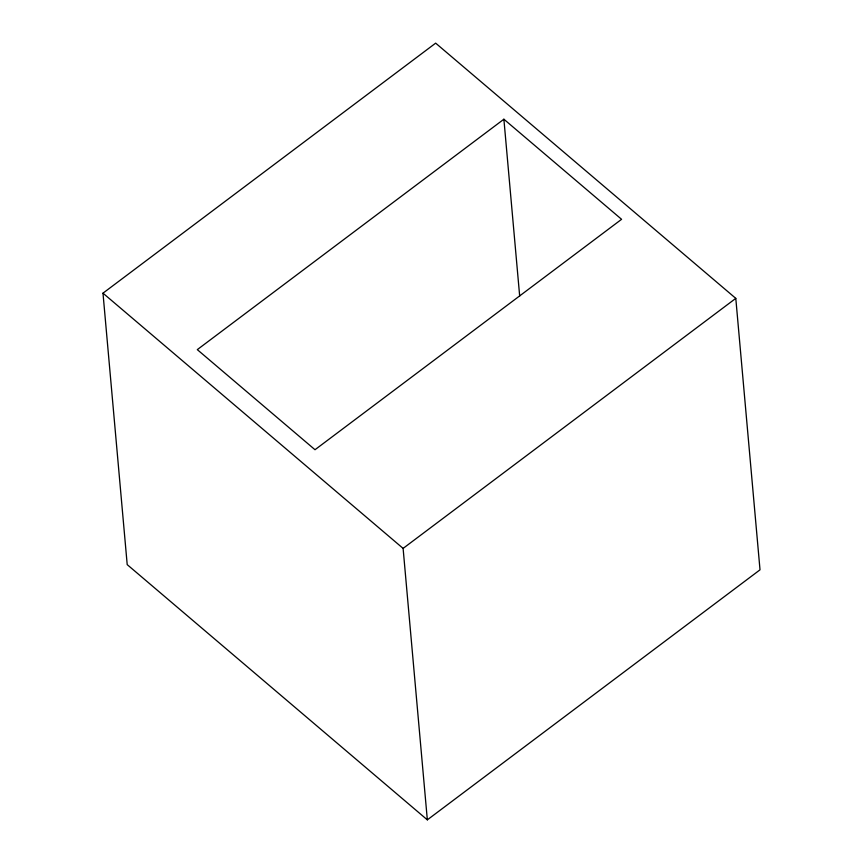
<?xml version="1.0" encoding="UTF-8"?>
<svg xmlns="http://www.w3.org/2000/svg" width="863" height="863" viewBox="0 0 863 863"><rect width="100%" height="100%" fill="white"/><g stroke="black" fill="none" stroke-linecap="round" stroke-linejoin="round"><path stroke-width="1.29" d="M102.988 293.172L435.664 43.15L735.794 298.371L760.012 569.828L427.336 819.85L127.206 564.629L102.988 293.172L403.107 548.393L427.336 819.85M503.884 119.223L197.303 349.634L315.006 449.72L621.587 219.31L503.884 119.223L519.677 296.095M403.107 548.393L735.794 298.371"/></g></svg>
